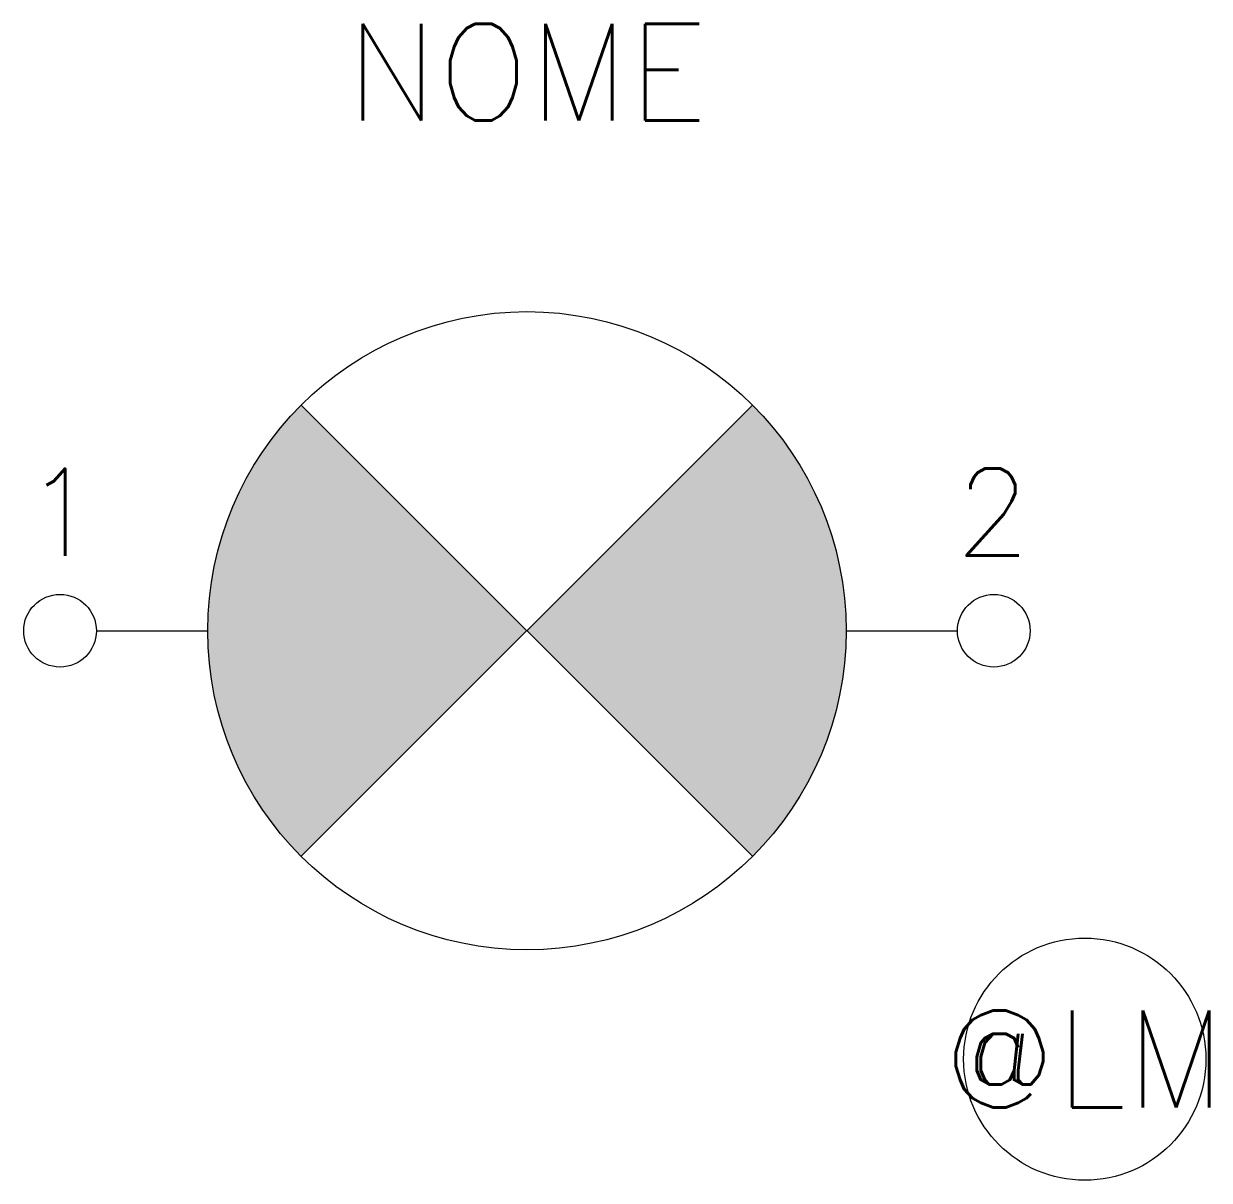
# Model space of a CAD drawing. Header units: millimetres. Extents: x -10.4 to 14.1, y -17.9 to 5.9.
import ezdxf
from ezdxf.enums import TextEntityAlignment as Align

# ---------------------------------------------------------------- set-up
doc = ezdxf.new("R2010")
doc.units = ezdxf.units.MM
doc.styles.add('ROMANS', font='romans', dxfattribs={"height": 0.2})

msp = doc.modelspace()

# ---------------------------------------------------------------- hatches: boundary and pattern name
h = msp.add_hatch(color=256)
h.dxf.hatch_style = 1
h.paths.add_polyline_path([(-4.657, -1.929, 0.198912), (-6.587, -6.587, 0.198912), (-4.657, -11.244), (0, -6.587)])
h.paths.add_polyline_path([(4.657, -1.929), (0, -6.587), (4.657, -11.244, 0.198912), (6.587, -6.587, 0.198912)])

# ---------------------------------------------------------------- linework, layer by layer
for p, q in [((-4.657, -11.244), (4.657, -1.929)), ((-4.657, -1.929), (4.657, -11.244))]:
    msp.add_line(p, q)
at = {"ltscale": 10}
for p, q in [((-8.885, -6.587), (-6.587, -6.587)), ((6.587, -6.587), (8.885, -6.587))]:
    msp.add_line(p, q, dxfattribs=at)
for centre, radius in [((0, -6.587), 6.587), ((-9.635, -6.587), 0.75), ((9.635, -6.587), 0.75), ((11.512, -15.432), 2.5)]:
    msp.add_circle(centre, radius)

# ---------------------------------------------------------------- texts
at = {"color": 7, "style": 'ROMANS', "flags": 4}
for tag, text, p in [('NOME', 'NOME', (0, 4.945)), ('@LM', '@LM', (11.51, -15.43))]:
    msp.add_attdef(tag, text=text, height=2, dxfattribs=at).set_placement(p, align=Align.MIDDLE_CENTER)
msp.add_attdef('1', text='1', height=1.8, dxfattribs=at).set_placement((-10.38, -4.14), align=Align.MIDDLE_LEFT)
msp.add_attdef('2', text='2', height=1.8, dxfattribs=at).set_placement((10.385, -4.135), align=Align.MIDDLE_RIGHT)

doc.saveas('drawing.dxf')
